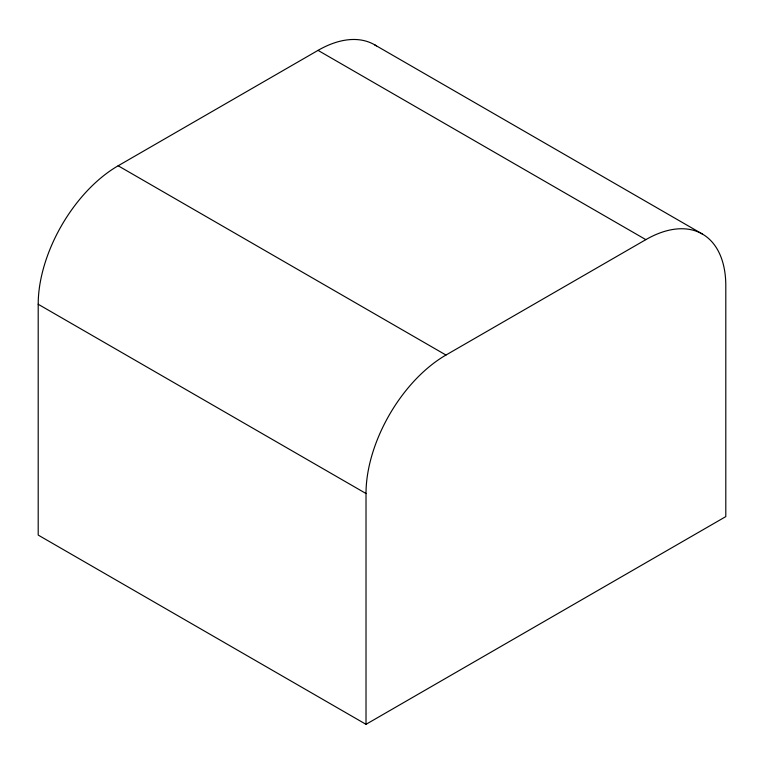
<?xml version="1.0" encoding="UTF-8"?>
<svg xmlns="http://www.w3.org/2000/svg" width="764" height="764" viewBox="0 0 764 764"><rect width="100%" height="100%" fill="white"/><g stroke="black" fill="none" stroke-linecap="round" stroke-linejoin="round"><path stroke-width="1.15" d="M318.034 50.376L645.847 239.638A113.072 65.284 -60 0 1 725.8 285.803L725.8 516.607L366.013 724.329L38.2 535.077L38.2 304.263A113.072 65.284 -60 0 1 118.153 165.778L318.034 50.376A113.072 65.284 -60 0 1 376.394 45.897M366.013 724.329L366.013 493.525A113.072 65.284 -60 0 1 445.966 355.04L645.847 239.638M374.57 44.78L702.383 234.042M118.153 165.778L445.966 355.04M38.2 304.263L366.013 493.525"/></g></svg>
